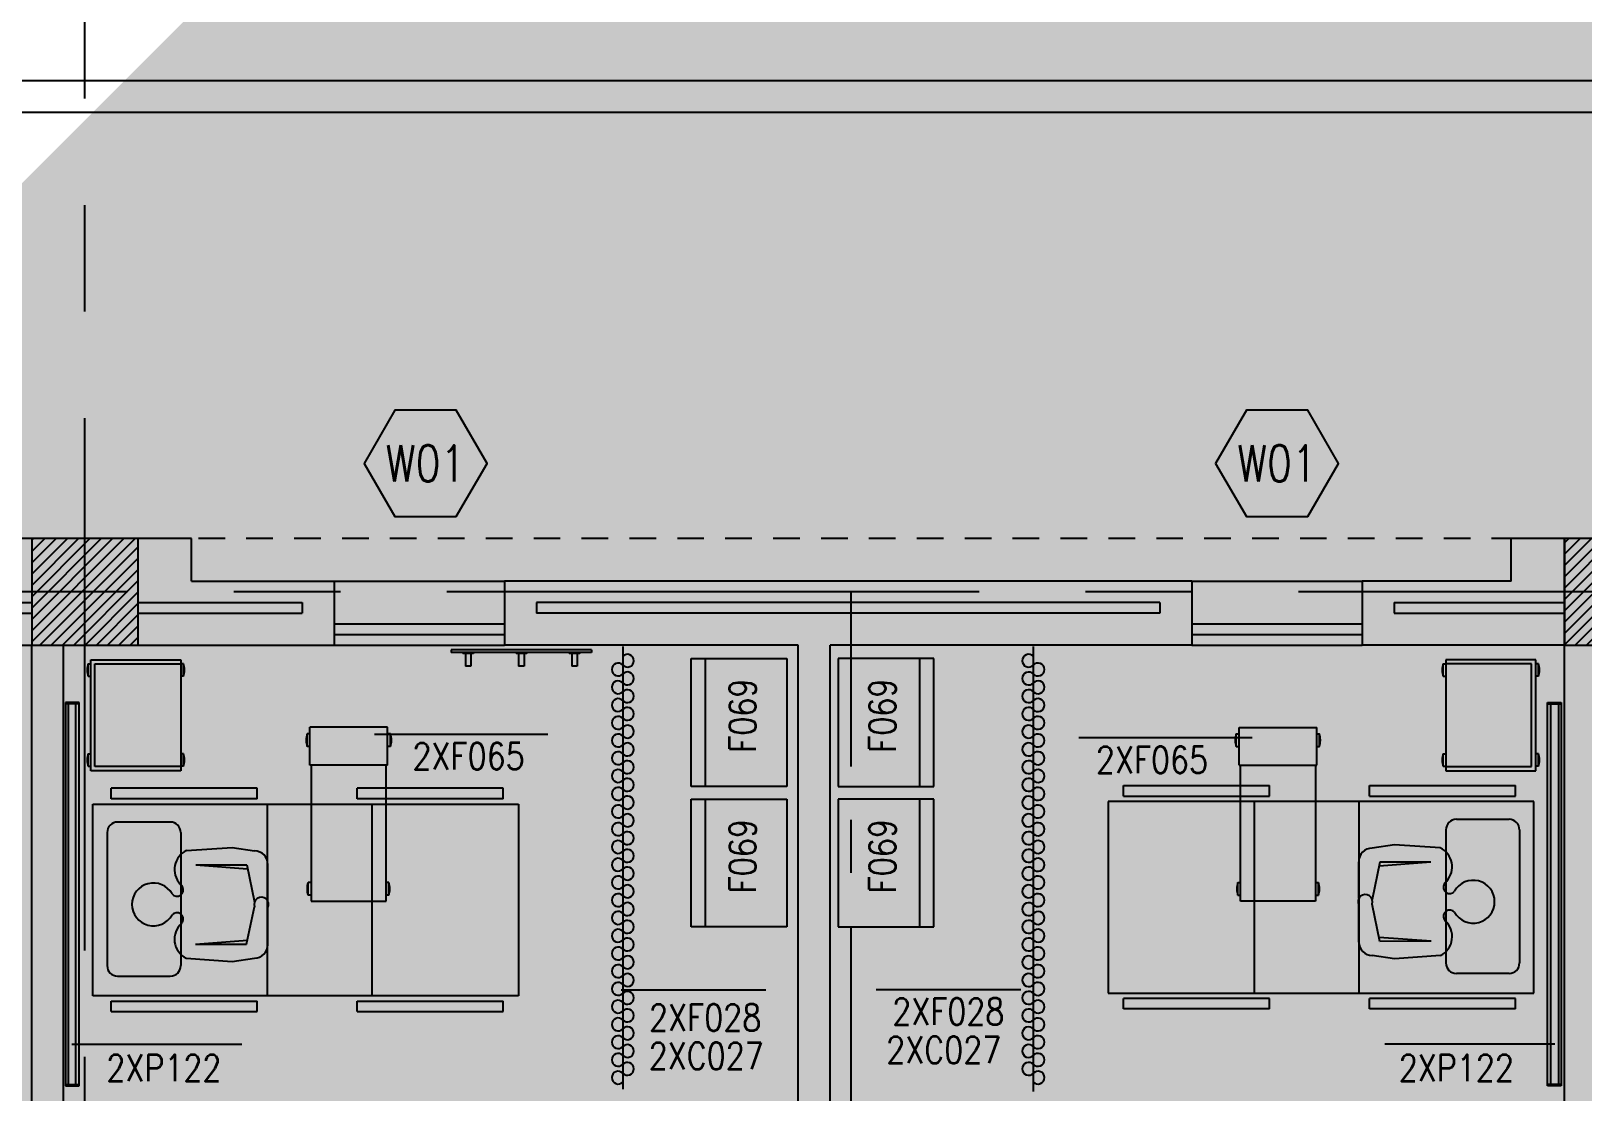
# Model space of a CAD drawing. Extents: x 88852.7 to 88945.7, y 39921.6 to 40001.1.
# Drawn here: x 88920.56 to 88927.85, y 39984.95 to 39989.93 of the extents above; entities that cross this region are included whole.
import ezdxf
from ezdxf.enums import TextEntityAlignment as Align

# ---------------------------------------------------------------- set-up
doc = ezdxf.new("R2010")
doc.units = 0
doc.header["$MEASUREMENT"] = 0
doc.header["$PDMODE"] = 34
for name, pattern in [('CENTER', [2, 1.25, -0.25, 0.25, -0.25]), ('CENTERX2', [4, 2.5, -0.5, 0.5, -0.5]), ('HIDDEN2', [0.1875, 0.125, -0.0625])]:
    doc.linetypes.add(name, pattern=pattern)
doc.layers.get('0').update_dxf_attribs({"linetype": 'CONTINUOUS'})
doc.layers.get('DEFPOINTS').update_dxf_attribs({"linetype": 'CONTINUOUS'})
for name, color, linetype in [('A-TEXT', 7, 'CONTINUOUS'), ('AX-DIM', 4, 'CONTINUOUS'), ('AXES', 11, 'CENTERX2'), ('AXES1', 11, 'CENTER'), ('COL', 2, 'CONTINUOUS'), ('HAT', 8, 'CONTINUOUS'), ('HIDDEN', 9, 'HIDDEN2'), ('INSUL', 4, 'CONTINUOUS'), ('MEDICAL', 4, 'CONTINUOUS'), ('NON-MEDICAL', 4, 'CONTINUOUS'), ('PROJ-L', 3, 'CONTINUOUS'), ('WALL', 4, 'CONTINUOUS'), ('WIN', 3, 'CONTINUOUS'), ('WIN-BOX', 3, 'CONTINUOUS'), ('WIN-NO', 5, 'CONTINUOUS')]:
    doc.layers.add(name, color=color, linetype=linetype)
doc.styles.add('ROMANS', font='ROMANS.shx', dxfattribs={"width": 0.6})
doc.dimstyles.new('DIM-OUT', dxfattribs={"dimscale": 0, "dimtxt": 0.24, "dimasz": 0.08, "dimexe": 0.02, "dimexo": 0.02, "dimgap": 0.05, "dimtad": 1, "dimdec": 0, "dimlfac": 1000, "dimzin": 0, "dimdsep": 46, "dimtxsty": 'ROMANS', "dimblk1": 'ARCHTICK', "dimblk2": 'ARCHTICK', "dimsah": 1, "dimcen": 0.01, "dimdle": 0.08, "dimclrd": 4, "dimclre": 4, "dimclrt": 2, "dimadec": 0, "dimazin": 0, "dimtp": 2, "dimtm": 2, "dimtfac": 0.114286, "dimtdec": 0, "dimtix": 1, "dimtmove": 2, "dimatfit": 3, "dimldrblk": 'ARCHTICK', "dimfxl": 0, "dimtolj": 1, "dimtzin": 0, "dimarcsym": 0})

# ---------------------------------------------------------------- blocks, each defined once
blk = doc.blocks.new('WW1')
at = {"layer": 'WIN-BOX'}
blk.add_lwpolyline([(144.3, -250), (288.7, 0), (144.3, 250), (-144.3, 250), (-288.7, 0), (-144.3, -250)], close=True, dxfattribs=at)
at = {"layer": 'WIN-NO', "style": 'ROMANS', "width": 0.8}
blk.add_attdef('W00', text='', height=170, dxfattribs=at).set_placement((0, 0), align=Align.MIDDLE)
blk = doc.blocks.new('_ARCHTICK')
at = {"color": 0, "linetype": 'ByBlock', "const_width": 0.15}
blk.add_lwpolyline([(-0.5, -0.5), (0.5, 0.5)], dxfattribs=at)
blk = doc.blocks.new('*D599')
at = {"layer": 'AX-DIM', "color": 4, "lineweight": -2}
for p, q in [((88860.6903, 39999.7279), (88935.5403, 39999.7279)), ((88860.7703, 39995.0899), (88860.7703, 39999.7479)), ((88935.4603, 39987.5696), (88935.4603, 39999.7479))]:
    blk.add_line(p, q, dxfattribs=at)
at = {"layer": 'DEFPOINTS', "color": 0}
for p in [(88935.4603, 39999.7279), (88860.7703, 39995.0699), (88935.4603, 39987.5496)]:
    blk.add_point(p, dxfattribs=at)
at = {"layer": 'AX-DIM', "color": 4, "lineweight": -2, "xscale": 0.08, "yscale": 0.08, "zscale": 0.08, "rotation": 180}
blk.add_blockref('_ARCHTICK', (88860.7703, 39999.7279), dxfattribs=at)
at = {"layer": 'AX-DIM', "color": 4, "lineweight": -2, "xscale": 0.08, "yscale": 0.08, "zscale": 0.08}
blk.add_blockref('_ARCHTICK', (88935.4603, 39999.7279), dxfattribs=at)
at = {"layer": 'AX-DIM', "color": 2, "insert": (88898.1153, 39999.8979), "char_height": 0.24, "attachment_point": 5, "style": 'ROMANS'}
blk.add_mtext('\\A1;74690', dxfattribs=at)
blk = doc.blocks.new('*X565')
at = {"color": 0}
for p, q in [((245926.6, 177089.7), (246426.6, 177589.7)), ((245928.6, 177144.7), (246373.5, 177589.7)), ((245928.6, 177197.8), (246320.5, 177589.7)), ((245928.6, 177250.8), (246267.5, 177589.7)), ((245928.6, 177303.8), (246214.4, 177589.7)), ((245928.6, 177356.9), (246161.4, 177589.7)), ((245928.6, 177409.9), (246108.4, 177589.7)), ((245928.6, 177462.9), (246055.3, 177589.7)), ((245928.6, 177516), (246002.3, 177589.7)), ((245928.6, 177569), (245949.3, 177589.7)), ((245979.6, 177089.7), (246428.6, 177538.7)), ((246032.6, 177089.7), (246428.6, 177485.6)), ((246085.7, 177089.7), (246428.6, 177432.6)), ((246138.7, 177089.7), (246428.6, 177379.6)), ((246191.7, 177089.7), (246428.6, 177326.5)), ((246244.8, 177089.7), (246428.6, 177273.5)), ((246297.8, 177089.7), (246428.6, 177220.5)), ((246350.8, 177089.7), (246428.6, 177167.4)), ((246403.9, 177089.7), (246428.6, 177114.4))]:
    blk.add_line(p, q, dxfattribs=at)
blk = doc.blocks.new('*X566')
at = {"color": 0}
for p, q in [((238728.6, 177104.2), (239214.1, 177589.7)), ((238728.6, 177157.2), (239161.1, 177589.7)), ((238728.6, 177210.3), (239108, 177589.7)), ((238728.6, 177263.3), (239055, 177589.7)), ((238728.6, 177316.3), (239002, 177589.7)), ((238728.6, 177369.4), (238948.9, 177589.7)), ((238728.6, 177422.4), (238895.9, 177589.7)), ((238728.6, 177475.4), (238842.9, 177589.7)), ((238728.6, 177528.5), (238789.8, 177589.7)), ((238728.6, 177581.5), (238736.8, 177589.7)), ((238767.1, 177089.7), (239228.6, 177551.2)), ((238820.2, 177089.7), (239228.6, 177498.1)), ((238873.2, 177089.7), (239228.6, 177445.1)), ((238926.2, 177089.7), (239228.6, 177392.1)), ((238979.3, 177089.7), (239228.6, 177339)), ((239032.3, 177089.7), (239228.6, 177286)), ((239085.3, 177089.7), (239228.6, 177233)), ((239138.4, 177089.7), (239228.6, 177179.9)), ((239191.4, 177089.7), (239228.6, 177126.9))]:
    blk.add_line(p, q, dxfattribs=at)

msp = doc.modelspace()

# ---------------------------------------------------------------- linework, layer by layer
at = {"layer": 'AXES'}
for p, q in [((88920.8103, 39921.6153), (88920.8103, 40000.4279)), ((88945.0103, 39989.6996), (88876.9703, 39989.6996)), ((88945.0103, 39987.2996), (88876.9669, 39987.2996))]:
    msp.add_line(p, q, dxfattribs=at)
at = {"layer": 'AXES1'}
msp.add_line((88924.4103, 39928.4796), (88924.4103, 39987.2996), dxfattribs=at)
msp.add_line((88924.4103, 39928.4796), (88924.4103, 39987.2996), dxfattribs=at)
at = {"layer": 'COL'}
for points in [[(88921.0603, 39987.0496), (88921.0603, 39987.5496), (88920.5603, 39987.5496), (88920.5603, 39987.0496)], [(88928.2603, 39987.0496), (88928.2603, 39987.5496), (88927.7603, 39987.5496), (88927.7603, 39987.0496)]]:
    msp.add_lwpolyline(points, close=True, dxfattribs=at)
at = {"layer": 'HIDDEN'}
msp.add_line((88934.9683, 39987.5496), (88902.8103, 39987.5496), dxfattribs=at)
at = {"layer": 'INSUL'}
for p, q in [((88919.5603, 39987.2496), (88920.5603, 39987.2496)), ((88921.0603, 39987.2496), (88921.8314, 39987.2496)), ((88921.8314, 39987.2496), (88921.8314, 39987.1996)), ((88922.9314, 39987.2496), (88922.9314, 39987.1996)), ((88925.8603, 39987.2496), (88922.9314, 39987.2496)), ((88925.8603, 39987.2496), (88925.8603, 39987.1996)), ((88926.9603, 39987.2496), (88926.9603, 39987.1996)), ((88926.9603, 39987.2496), (88927.7603, 39987.2496)), ((88919.5603, 39987.1996), (88920.5603, 39987.1996)), ((88921.0603, 39987.1996), (88921.8314, 39987.1996)), ((88925.8603, 39987.1996), (88922.9314, 39987.1996)), ((88926.9603, 39987.1996), (88927.7603, 39987.1996))]:
    msp.add_line(p, q, dxfattribs=at)
at = {"layer": 'MEDICAL'}
for p, q in [((88923.3377, 39987.0433), (88923.3377, 39984.9649)), ((88925.2648, 39987.0432), (88925.2648, 39984.9526)), ((88920.8256, 39986.9619), (88920.8378, 39986.9619)), ((88920.8256, 39986.9029), (88920.8256, 39986.9619)), ((88920.8378, 39986.9807), (88921.261, 39986.9807)), ((88920.8378, 39986.4591), (88920.8378, 39986.9807)), ((88920.8575, 39986.9611), (88921.261, 39986.9611)), ((88920.8575, 39986.4788), (88920.8575, 39986.9611)), ((88921.261, 39986.9807), (88921.261, 39986.4591)), ((88921.2732, 39986.9619), (88921.261, 39986.9619)), ((88921.2732, 39986.9029), (88921.2732, 39986.9619)), ((88927.1906, 39986.9028), (88927.1906, 39986.9618)), ((88927.1906, 39986.9618), (88927.2027, 39986.9618)), ((88927.626, 39986.9807), (88927.2027, 39986.9807)), ((88927.2027, 39986.9807), (88927.2027, 39986.459)), ((88927.6063, 39986.961), (88927.2027, 39986.961)), ((88927.6063, 39986.4787), (88927.6063, 39986.961)), ((88927.626, 39986.459), (88927.626, 39986.9807)), ((88927.6381, 39986.9618), (88927.626, 39986.9618)), ((88927.6381, 39986.9028), (88927.6381, 39986.9618)), ((88920.8256, 39986.9029), (88920.8378, 39986.9029)), ((88921.2732, 39986.9029), (88921.261, 39986.9029)), ((88927.1906, 39986.9028), (88927.2027, 39986.9028)), ((88927.6381, 39986.9028), (88927.626, 39986.9028)), ((88920.7824, 39986.7801), (88920.7193, 39986.7801)), ((88920.7193, 39986.7801), (88920.7193, 39984.9797)), ((88920.7824, 39986.7739), (88920.7193, 39986.7739)), ((88920.7308, 39986.7739), (88920.7308, 39984.9859)), ((88920.7678, 39984.9859), (88920.7678, 39986.7739)), ((88920.7824, 39984.9797), (88920.7824, 39986.7801)), ((88927.6814, 39986.78), (88927.7444, 39986.78)), ((88927.6814, 39984.9797), (88927.6814, 39986.78)), ((88927.6814, 39986.7739), (88927.7444, 39986.7739)), ((88927.696, 39984.9858), (88927.696, 39986.7739)), ((88927.7329, 39986.7739), (88927.7329, 39984.9858)), ((88927.7444, 39986.78), (88927.7444, 39984.9797)), ((88921.8667, 39986.6321), (88921.8548, 39986.6321)), ((88921.8548, 39986.5731), (88921.8548, 39986.6321)), ((88921.8667, 39986.486), (88921.8667, 39986.6632)), ((88922.2309, 39986.6632), (88921.8667, 39986.6632)), ((88922.2309, 39986.486), (88922.2309, 39986.6632)), ((88922.2451, 39986.6321), (88922.2309, 39986.6321)), ((88922.2451, 39986.5731), (88922.2451, 39986.6321)), ((88926.2186, 39986.6321), (88926.2328, 39986.6321)), ((88926.2186, 39986.573), (88926.2186, 39986.6321)), ((88926.2328, 39986.4859), (88926.2328, 39986.6631)), ((88926.2328, 39986.6631), (88926.597, 39986.6631)), ((88926.597, 39986.4859), (88926.597, 39986.6631)), ((88926.597, 39986.6321), (88926.609, 39986.6321)), ((88926.609, 39986.573), (88926.609, 39986.6321)), ((88920.8256, 39986.5392), (88920.8378, 39986.5392)), ((88920.8256, 39986.4801), (88920.8256, 39986.5392)), ((88921.2732, 39986.5392), (88921.261, 39986.5392)), ((88921.2732, 39986.4801), (88921.2732, 39986.5392)), ((88921.8667, 39986.5731), (88921.8548, 39986.5731)), ((88922.2451, 39986.5731), (88922.2309, 39986.5731)), ((88926.2186, 39986.573), (88926.2328, 39986.573)), ((88926.597, 39986.573), (88926.609, 39986.573)), ((88927.1906, 39986.4801), (88927.1906, 39986.5391)), ((88927.1906, 39986.5391), (88927.2027, 39986.5391)), ((88927.6381, 39986.5391), (88927.626, 39986.5391)), ((88927.6381, 39986.4801), (88927.6381, 39986.5391)), ((88920.8256, 39986.4801), (88920.8378, 39986.4801)), ((88921.261, 39986.4591), (88920.8378, 39986.4591)), ((88921.261, 39986.4788), (88920.8575, 39986.4788)), ((88921.2732, 39986.4801), (88921.261, 39986.4801)), ((88922.2309, 39986.486), (88921.8667, 39986.486)), ((88921.8729, 39986.486), (88921.8729, 39985.8462)), ((88922.2248, 39985.8462), (88922.2248, 39986.486)), ((88926.2328, 39986.4859), (88926.597, 39986.4859)), ((88926.239, 39985.8462), (88926.239, 39986.4859)), ((88926.5909, 39986.4859), (88926.5909, 39985.8462)), ((88927.1906, 39986.4801), (88927.2027, 39986.4801)), ((88927.2027, 39986.4787), (88927.6063, 39986.4787)), ((88927.2027, 39986.459), (88927.626, 39986.459)), ((88927.6381, 39986.4801), (88927.626, 39986.4801)), ((88920.9336, 39986.3276), (88920.9336, 39986.3768)), ((88921.6193, 39986.3768), (88920.9336, 39986.3768)), ((88921.6193, 39986.3276), (88921.6193, 39986.3768)), ((88922.0894, 39986.3276), (88922.0894, 39986.3768)), ((88922.7751, 39986.3768), (88922.0894, 39986.3768)), ((88922.7751, 39986.3276), (88922.7751, 39986.3768)), ((88925.6886, 39986.3402), (88925.6886, 39986.3894)), ((88925.6886, 39986.3894), (88926.3744, 39986.3894)), ((88926.3744, 39986.3402), (88926.3744, 39986.3894)), ((88926.8444, 39986.3402), (88926.8444, 39986.3894)), ((88926.8444, 39986.3894), (88927.5302, 39986.3894)), ((88927.5302, 39986.3402), (88927.5302, 39986.3894)), ((88920.8476, 39985.4026), (88920.8476, 39986.3026)), ((88920.8476, 39986.3026), (88922.8476, 39986.3026)), ((88921.6193, 39986.3276), (88920.9336, 39986.3276)), ((88921.668, 39985.4026), (88921.668, 39986.3026)), ((88922.7751, 39986.3276), (88922.0894, 39986.3276)), ((88922.1601, 39985.4026), (88922.1601, 39986.3026)), ((88922.8476, 39986.3026), (88922.8476, 39985.4026)), ((88925.6162, 39986.3152), (88925.6162, 39985.4152)), ((88927.6162, 39986.3152), (88925.6162, 39986.3152)), ((88925.6886, 39986.3402), (88926.3744, 39986.3402)), ((88926.3036, 39985.4152), (88926.3036, 39986.3152)), ((88926.7958, 39985.4152), (88926.7958, 39986.3152)), ((88926.8444, 39986.3402), (88927.5302, 39986.3402)), ((88927.6162, 39985.4152), (88927.6162, 39986.3152)), ((88927.2526, 39986.2313), (88927.5, 39986.2313)), ((88920.9145, 39986.1694), (88920.9145, 39985.5441)), ((88921.2111, 39986.2186), (88920.9637, 39986.2186)), ((88921.2603, 39986.1694), (88921.2603, 39985.5441)), ((88927.2034, 39986.1821), (88927.2034, 39985.5567)), ((88927.5493, 39986.1821), (88927.5493, 39985.5567)), ((88921.8729, 39985.9341), (88921.8585, 39985.9341)), ((88921.8585, 39985.875), (88921.8585, 39985.9341)), ((88921.8729, 39985.875), (88921.8585, 39985.875)), ((88922.2377, 39985.9341), (88922.2248, 39985.9341)), ((88922.2377, 39985.875), (88922.2248, 39985.875)), ((88922.2377, 39985.875), (88922.2377, 39985.9341)), ((88926.2261, 39985.934), (88926.239, 39985.934)), ((88926.2261, 39985.875), (88926.2261, 39985.934)), ((88926.2261, 39985.875), (88926.239, 39985.875)), ((88926.5909, 39985.934), (88926.6052, 39985.934)), ((88926.5909, 39985.875), (88926.6052, 39985.875)), ((88926.6052, 39985.875), (88926.6052, 39985.934)), ((88921.8729, 39985.8462), (88922.2248, 39985.8462)), ((88926.5909, 39985.8462), (88926.239, 39985.8462)), ((88927.5, 39985.5075), (88927.2526, 39985.5075)), ((88920.9637, 39985.4949), (88921.2111, 39985.4949)), ((88922.8476, 39985.4026), (88920.8476, 39985.4026)), ((88920.9336, 39985.3776), (88921.6193, 39985.3776)), ((88920.9336, 39985.3284), (88920.9336, 39985.3776)), ((88921.6193, 39985.3284), (88921.6193, 39985.3776)), ((88922.0894, 39985.3776), (88922.7751, 39985.3776)), ((88922.0894, 39985.3284), (88922.0894, 39985.3776)), ((88922.7751, 39985.3284), (88922.7751, 39985.3776)), ((88925.6162, 39985.4152), (88927.6162, 39985.4152)), ((88926.3744, 39985.3902), (88925.6886, 39985.3902)), ((88925.6886, 39985.341), (88925.6886, 39985.3902)), ((88926.3744, 39985.341), (88926.3744, 39985.3902)), ((88926.8444, 39985.341), (88926.8444, 39985.3902)), ((88927.5302, 39985.3902), (88926.8444, 39985.3902)), ((88927.5302, 39985.341), (88927.5302, 39985.3902)), ((88920.9336, 39985.3284), (88921.6193, 39985.3284)), ((88922.0894, 39985.3284), (88922.7751, 39985.3284)), ((88926.3744, 39985.341), (88925.6886, 39985.341)), ((88927.5302, 39985.341), (88926.8444, 39985.341)), ((88920.7193, 39984.9859), (88920.7824, 39984.9859)), ((88920.7193, 39984.9797), (88920.7824, 39984.9797)), ((88927.7444, 39984.9858), (88927.6814, 39984.9858)), ((88927.7444, 39984.9797), (88927.6814, 39984.9797))]:
    msp.add_line(p, q, dxfattribs=at)
for centre, radius, start, end in [((88920.9117, 39986.9324), 0.091, 161.07536, 198.92464), ((88921.187, 39986.9324), 0.091, 341.07536, 18.92464), ((88927.2767, 39986.9323), 0.091, 161.07536, 198.92464), ((88927.552, 39986.9323), 0.091, 341.07536, 18.92464), ((88921.9409, 39986.6026), 0.091, 161.07536, 198.92464), ((88922.159, 39986.6026), 0.091, 341.07536, 18.92464), ((88926.3047, 39986.6025), 0.091, 161.07536, 198.92464), ((88926.5228, 39986.6025), 0.091, 341.07536, 18.92464), ((88920.9117, 39986.5097), 0.091, 161.07536, 198.92464), ((88921.187, 39986.5097), 0.091, 341.07536, 18.92464), ((88927.2767, 39986.5096), 0.091, 161.07536, 198.92464), ((88927.552, 39986.5096), 0.091, 341.07536, 18.92464), ((88927.2526, 39986.1821), 0.0492, 90, 180), ((88927.5, 39986.1821), 0.0492, 0, 90), ((88920.9637, 39986.1694), 0.0492, 90, 180), ((88921.2111, 39986.1694), 0.0492, 0, 90), ((88921.9446, 39985.9046), 0.091, 161.07536, 198.92464), ((88922.1515, 39985.9046), 0.091, 341.07536, 18.92464), ((88926.3122, 39985.9045), 0.091, 161.07536, 198.92464), ((88926.5191, 39985.9045), 0.091, 341.07536, 18.92464), ((88920.9637, 39985.5441), 0.0492, 180, 270), ((88921.2111, 39985.5441), 0.0492, 270, 0), ((88927.2526, 39985.5567), 0.0492, 180, 270), ((88927.5, 39985.5567), 0.0492, 270, 0)]:
    msp.add_arc(centre, radius, start, end, dxfattribs=at)
at = {"layer": 'MEDICAL', "color": 15}
for centre, start, end in [((88923.3151, 39986.9345), 43.56836, 316.43164), ((88923.3589, 39986.9762), 223.56836, 136.43164), ((88925.2437, 39986.9761), 43.56836, 316.43164), ((88925.2875, 39986.9345), 223.56836, 136.43164), ((88923.3589, 39986.8929), 223.56836, 136.43164), ((88925.2437, 39986.8928), 43.56836, 316.43164), ((88923.3151, 39986.8512), 43.56836, 316.43164), ((88923.3589, 39986.8096), 223.56836, 136.43164), ((88925.2437, 39986.8095), 43.56836, 316.43164), ((88925.2875, 39986.8512), 223.56836, 136.43164), ((88923.3151, 39986.7679), 43.56836, 316.43164), ((88923.3589, 39986.7263), 223.56836, 136.43164), ((88925.2437, 39986.7262), 43.56836, 316.43164), ((88925.2875, 39986.7678), 223.56836, 136.43164), ((88923.3151, 39986.6846), 43.56836, 316.43164), ((88923.3589, 39986.6429), 223.56836, 136.43164), ((88925.2437, 39986.6429), 43.56836, 316.43164), ((88925.2875, 39986.6845), 223.56836, 136.43164), ((88923.3151, 39986.6013), 43.56836, 316.43164), ((88925.2875, 39986.6012), 223.56836, 136.43164), ((88923.3151, 39986.518), 43.56836, 316.43164), ((88923.3589, 39986.5596), 223.56836, 136.43164), ((88925.2437, 39986.5596), 43.56836, 316.43164), ((88925.2875, 39986.5179), 223.56836, 136.43164), ((88923.3151, 39986.4347), 43.56836, 316.43164), ((88923.3589, 39986.4763), 223.56836, 136.43164), ((88925.2437, 39986.4762), 43.56836, 316.43164), ((88925.2875, 39986.4346), 223.56836, 136.43164), ((88923.3151, 39986.3513), 43.56836, 316.43164), ((88923.3589, 39986.393), 223.56836, 136.43164), ((88925.2437, 39986.3929), 43.56836, 316.43164), ((88925.2875, 39986.3513), 223.56836, 136.43164), ((88923.3589, 39986.3097), 223.56836, 136.43164), ((88925.2437, 39986.3096), 43.56836, 316.43164), ((88923.3151, 39986.268), 43.56836, 316.43164), ((88923.3589, 39986.2264), 223.56836, 136.43164), ((88925.2437, 39986.2263), 43.56836, 316.43164), ((88925.2875, 39986.268), 223.56836, 136.43164), ((88923.3151, 39986.1847), 43.56836, 316.43164), ((88923.3589, 39986.1431), 223.56836, 136.43164), ((88925.2437, 39986.143), 43.56836, 316.43164), ((88925.2875, 39986.1846), 223.56836, 136.43164), ((88923.3151, 39986.1014), 43.56836, 316.43164), ((88923.3589, 39986.0597), 223.56836, 136.43164), ((88925.2437, 39986.0597), 43.56836, 316.43164), ((88925.2875, 39986.1013), 223.56836, 136.43164), ((88923.3151, 39986.0181), 43.56836, 316.43164), ((88925.2875, 39986.018), 223.56836, 136.43164), ((88923.3151, 39985.9348), 43.56836, 316.43164), ((88923.3589, 39985.9764), 223.56836, 136.43164), ((88925.2437, 39985.9764), 43.56836, 316.43164), ((88925.2875, 39985.9347), 223.56836, 136.43164), ((88923.3151, 39985.8515), 43.56836, 316.43164), ((88923.3589, 39985.8931), 223.56836, 136.43164), ((88925.2437, 39985.8931), 43.56836, 316.43164), ((88925.2875, 39985.8514), 223.56836, 136.43164), ((88923.3151, 39985.7682), 43.56836, 316.43164), ((88923.3589, 39985.8098), 223.56836, 136.43164), ((88925.2437, 39985.8097), 43.56836, 316.43164), ((88925.2875, 39985.7681), 223.56836, 136.43164), ((88923.3589, 39985.7265), 223.56836, 136.43164), ((88925.2437, 39985.7264), 43.56836, 316.43164), ((88923.3151, 39985.6848), 43.56836, 316.43164), ((88923.3589, 39985.6432), 223.56836, 136.43164), ((88925.2437, 39985.6431), 43.56836, 316.43164), ((88925.2875, 39985.6848), 223.56836, 136.43164), ((88923.3151, 39985.6015), 43.56836, 316.43164), ((88923.3589, 39985.5599), 223.56836, 136.43164), ((88925.2437, 39985.5598), 43.56836, 316.43164), ((88925.2875, 39985.6015), 223.56836, 136.43164), ((88923.3151, 39985.5182), 43.56836, 316.43164), ((88923.3589, 39985.4766), 223.56836, 136.43164), ((88925.2437, 39985.4765), 43.56836, 316.43164), ((88925.2875, 39985.5181), 223.56836, 136.43164), ((88923.3151, 39985.4349), 43.56836, 316.43164), ((88925.2875, 39985.4348), 223.56836, 136.43164), ((88923.3151, 39985.3516), 43.56836, 316.43164), ((88923.3589, 39985.3932), 223.56836, 136.43164), ((88925.2437, 39985.3932), 43.56836, 316.43164), ((88925.2875, 39985.3515), 223.56836, 136.43164), ((88923.3151, 39985.2683), 43.56836, 316.43164), ((88923.3589, 39985.3099), 223.56836, 136.43164), ((88925.2437, 39985.3099), 43.56836, 316.43164), ((88925.2875, 39985.2682), 223.56836, 136.43164), ((88923.3151, 39985.185), 43.56836, 316.43164), ((88923.3589, 39985.2266), 223.56836, 136.43164), ((88925.2437, 39985.2265), 43.56836, 316.43164), ((88925.2875, 39985.1849), 223.56836, 136.43164), ((88923.3589, 39985.1433), 223.56836, 136.43164), ((88925.2437, 39985.1432), 43.56836, 316.43164), ((88923.3151, 39985.1016), 43.56836, 316.43164), ((88923.3589, 39985.06), 223.56836, 136.43164), ((88925.2437, 39985.0599), 43.56836, 316.43164), ((88925.2875, 39985.1016), 223.56836, 136.43164), ((88923.3151, 39985.0183), 43.56836, 316.43164), ((88925.2875, 39985.0183), 223.56836, 136.43164)]:
    msp.add_arc(centre, 0.0302, start, end, dxfattribs=at)
at = {"layer": 'NON-MEDICAL'}
for p, q in [((88923.1906, 39987.0272), (88922.5302, 39987.0272)), ((88922.5302, 39987.0272), (88922.5302, 39987.0145)), ((88923.1906, 39987.0145), (88922.5302, 39987.0145)), ((88922.5854, 39987.0145), (88922.5854, 39987.0095)), ((88922.6354, 39987.0095), (88922.5854, 39987.0095)), ((88922.5977, 39987.0095), (88922.5977, 39986.951)), ((88922.6231, 39987.0095), (88922.6231, 39986.951)), ((88922.6354, 39987.0145), (88922.6354, 39987.0095)), ((88922.8354, 39987.0145), (88922.8354, 39987.0095)), ((88922.8854, 39987.0095), (88922.8354, 39987.0095)), ((88922.8477, 39987.0095), (88922.8477, 39986.951)), ((88922.8731, 39987.0095), (88922.8731, 39986.951)), ((88922.8854, 39987.0145), (88922.8854, 39987.0095)), ((88923.0854, 39987.0145), (88923.0854, 39987.0095)), ((88923.1354, 39987.0095), (88923.0854, 39987.0095)), ((88923.0977, 39987.0095), (88923.0977, 39986.951)), ((88923.1231, 39987.0095), (88923.1231, 39986.951)), ((88923.1354, 39987.0145), (88923.1354, 39987.0095)), ((88923.1906, 39987.0272), (88923.1906, 39987.0145)), ((88923.6576, 39986.3857), (88923.6576, 39986.9857)), ((88923.6576, 39986.9857), (88924.1076, 39986.9857)), ((88923.7248, 39986.3857), (88923.7248, 39986.9857)), ((88924.1076, 39986.9857), (88924.1076, 39986.3857)), ((88924.3487, 39986.9857), (88924.3487, 39986.3857)), ((88924.7987, 39986.9857), (88924.3487, 39986.9857)), ((88924.7316, 39986.3857), (88924.7316, 39986.9857)), ((88924.7987, 39986.3857), (88924.7987, 39986.9857)), ((88922.6231, 39986.951), (88922.5977, 39986.951)), ((88922.8731, 39986.951), (88922.8477, 39986.951)), ((88923.1231, 39986.951), (88923.0977, 39986.951)), ((88924.1076, 39986.3857), (88923.6576, 39986.3857)), ((88924.3487, 39986.3857), (88924.7987, 39986.3857)), ((88923.6576, 39985.7258), (88923.6576, 39986.3258)), ((88923.6576, 39986.3258), (88924.1076, 39986.3258)), ((88923.7248, 39985.7258), (88923.7248, 39986.3258)), ((88924.1076, 39986.3258), (88924.1076, 39985.7258)), ((88924.3487, 39986.3258), (88924.3487, 39985.7258)), ((88924.7987, 39986.3258), (88924.3487, 39986.3258)), ((88924.7316, 39985.7258), (88924.7316, 39986.3258)), ((88924.7987, 39985.7258), (88924.7987, 39986.3258)), ((88921.2866, 39986.0844), (88921.5023, 39986.0994)), ((88921.5023, 39986.0994), (88921.607, 39986.0826)), ((88926.9615, 39986.112), (88926.8568, 39986.0952)), ((88927.1771, 39986.097), (88926.9615, 39986.112)), ((88921.3305, 39986.0172), (88921.5704, 39986.0169)), ((88921.3305, 39986.0172), (88921.5742, 39985.9986)), ((88921.5704, 39986.0169), (88921.6067, 39985.8428)), ((88921.6696, 39985.8463), (88921.6698, 39986.0197)), ((88926.7942, 39985.8589), (88926.794, 39986.0323)), ((88926.8934, 39986.0295), (88926.857, 39985.8554)), ((88927.1332, 39986.0298), (88926.8896, 39986.0112)), ((88927.1332, 39986.0298), (88926.8934, 39986.0295)), ((88921.5699, 39985.6456), (88921.6068, 39985.8199)), ((88921.6693, 39985.6425), (88921.6695, 39985.8164)), ((88926.7944, 39985.6552), (88926.7942, 39985.8291)), ((88926.8938, 39985.6582), (88926.857, 39985.8325)), ((88924.1076, 39985.7258), (88923.6576, 39985.7258)), ((88924.3487, 39985.7258), (88924.7987, 39985.7258)), ((88921.3301, 39985.6458), (88921.5738, 39985.6639)), ((88921.3301, 39985.6458), (88921.5699, 39985.6456)), ((88927.1337, 39985.6585), (88926.89, 39985.6765)), ((88927.1337, 39985.6585), (88926.8938, 39985.6582)), ((88921.286, 39985.5787), (88921.5017, 39985.5632)), ((88921.5017, 39985.5632), (88921.6064, 39985.5798)), ((88926.9621, 39985.5758), (88926.8573, 39985.5924)), ((88927.1777, 39985.5913), (88926.9621, 39985.5758))]:
    msp.add_line(p, q, dxfattribs=at)
for centre, radius, start, end in [((88921.3311, 39985.995), 0.0998, 116.44314, 221.42073), ((88926.8568, 39986.0324), 0.0629, 90.0677, 180.0677), ((88927.1327, 39986.0076), 0.0998, 318.57927, 63.55686), ((88921.6069, 39986.0197), 0.0629, 359.9323, 89.9323), ((88927.236, 39985.9046), 0.0466, 127.5931, 151.11719), ((88927.3319, 39985.8444), 0.1006, 209.37144, 150.76397), ((88921.1318, 39985.8317), 0.1006, 29.23603, 330.62856), ((88921.2425, 39985.9), 0.0299, 219.97601, 29.03262), ((88921.2278, 39985.892), 0.0466, 28.88281, 52.4069), ((88921.6389, 39985.8314), 0.0341, 334.00702, 199.69484), ((88926.8249, 39985.844), 0.0341, 340.30516, 205.99298), ((88927.2213, 39985.9127), 0.0299, 150.96738, 320.02399), ((88921.2423, 39985.7632), 0.0299, 330.83197, 139.88858), ((88927.2214, 39985.7758), 0.0299, 40.11142, 209.16803), ((88921.3307, 39985.668), 0.0998, 131.46265, 243.42145), ((88921.2276, 39985.7712), 0.0466, 307.45769, 330.98178), ((88927.1331, 39985.6806), 0.0998, 296.57855, 48.53735), ((88927.2361, 39985.7839), 0.0466, 209.01822, 232.54231), ((88926.8573, 39985.6552), 0.0629, 180.0677, 270.0677), ((88921.6065, 39985.6426), 0.0629, 269.9323, 359.9323)]:
    msp.add_arc(centre, radius, start, end, dxfattribs=at)
at = {"layer": 'PROJ-L', "linetype": 'Continuous'}
for p, q in [((88928.2603, 39989.6996), (88909.7603, 39989.6996)), ((88928.1103, 39989.5496), (88909.9103, 39989.5496))]:
    msp.add_line(p, q, dxfattribs=at)
at = {"layer": 'WALL'}
for p, q in [((88921.3103, 39987.5496), (88920.3103, 39987.5496)), ((88921.3103, 39987.3496), (88921.3103, 39987.5496)), ((88927.5103, 39987.3496), (88927.5103, 39987.5496)), ((88928.5103, 39987.5496), (88927.5103, 39987.5496)), ((88921.3103, 39987.3496), (88921.9814, 39987.3496)), ((88921.9814, 39987.3496), (88921.9814, 39987.0496)), ((88922.7814, 39987.3496), (88922.7814, 39987.0496)), ((88926.0103, 39987.3496), (88922.7814, 39987.3496)), ((88926.0103, 39987.3496), (88926.0103, 39987.0496)), ((88926.8103, 39987.3496), (88926.8103, 39987.0496)), ((88927.5103, 39987.3496), (88926.8103, 39987.3496)), ((88919.4103, 39987.0496), (88920.5603, 39987.0496)), ((88920.5603, 39982.5496), (88920.5603, 39987.0496)), ((88920.7103, 39982.3496), (88920.7103, 39987.0496)), ((88921.0603, 39987.0496), (88921.9814, 39987.0496)), ((88924.1603, 39987.0496), (88922.7814, 39987.0496)), ((88924.1603, 39980.3996), (88924.1603, 39987.0496)), ((88926.0103, 39987.0496), (88924.3103, 39987.0496)), ((88924.3103, 39980.3996), (88924.3103, 39987.0496)), ((88927.7603, 39987.0496), (88926.8103, 39987.0496)), ((88927.7603, 39982.3496), (88927.7603, 39987.0496))]:
    msp.add_line(p, q, dxfattribs=at)
at = {"layer": 'WALL', "linetype": 'ByBlock', "ltscale": 0.3}
for points in [[(88921.0603, 39987.5496), (88920.5603, 39987.5496), (88920.5603, 39987.0496), (88921.0603, 39987.0496)], [(88928.2603, 39987.5496), (88927.7583, 39987.5496), (88927.7583, 39987.0496), (88928.2603, 39987.0496)]]:
    msp.add_lwpolyline(points, close=True, dxfattribs=at)
at = {"layer": 'WIN'}
for p, q in [((88921.9814, 39987.3496), (88922.7814, 39987.3496)), ((88926.0103, 39987.3496), (88926.8103, 39987.3496)), ((88921.9814, 39987.1496), (88922.7814, 39987.1496)), ((88926.0103, 39987.1496), (88926.8103, 39987.1496)), ((88921.9814, 39987.0996), (88922.7814, 39987.0996)), ((88921.9814, 39987.0496), (88922.7814, 39987.0496)), ((88926.0103, 39987.0996), (88926.8103, 39987.0996)), ((88926.0103, 39987.0496), (88926.8103, 39987.0496))]:
    msp.add_line(p, q, dxfattribs=at)

# ---------------------------------------------------------------- block references
at = {"layer": 'HAT', "xscale": 0.001000000003841706, "yscale": 0.000999999996565748, "zscale": 0.001}
for name in ['*X566', '*X565']:
    msp.add_blockref(name, (88681.8317, 39809.9598), dxfattribs=at)
at = {"layer": 'WIN-NO', "xscale": 0.001, "yscale": 0.001, "zscale": 0.001}
for p in [(88922.4103, 39987.9027), (88926.4103, 39987.9027)]:
    msp.add_blockref('WW1', p, dxfattribs=at).add_auto_attribs({'W00': 'W01'})

# ---------------------------------------------------------------- texts
at = {"layer": 'A-TEXT', "color": 7, "ltscale": 400, "style": 'ROMANS', "width": 0.833974}
for p in [(88923.9625, 39986.5437), (88924.6189, 39986.5437), (88923.9625, 39985.8838), (88924.6189, 39985.8838)]:
    msp.add_text('F069', height=0.125, rotation=90, dxfattribs=at).set_placement(p)
for s, p in [('2XF065', (88922.3488, 39986.4654)), ('2XF065', (88925.559, 39986.4481)), ('2XF028', (88923.46, 39985.2385)), ('2XF028', (88924.6025, 39985.2666)), ('2XC027', (88924.5741, 39985.0857)), ('2XC027', (88923.4586, 39985.0576)), ('2XP122', (88920.9108, 39985.0019)), ('2XP122', (88926.9821, 39985.0018))]:
    msp.add_text(s, height=0.125, dxfattribs=at).set_placement(p)

# ---------------------------------------------------------------- dimensions: what is measured, and where the dimension line sits
at = {"layer": 'AX-DIM'}
dim = msp.add_linear_dim(base=(88935.4603, 39999.7279), p1=(88860.7703, 39995.0699), p2=(88935.4603, 39987.5496), dimstyle='DIM-OUT', override={"dimscale": 1}, dxfattribs=at)
dim.commit()
dim.dimension.update_dxf_attribs({"geometry": '*D599', "text_midpoint": (88898.1153, 39999.8979)})

# ---------------------------------------------------------------- leaders
at = {"layer": 'A-TEXT'}
for points in [[(88922.1707, 39986.6311), (88922.9851, 39986.6311)], [(88926.2931, 39986.6138), (88925.4786, 39986.6138)], [(88923.3289, 39985.4308), (88924.0088, 39985.4308)], [(88925.2064, 39985.4307), (88924.5265, 39985.4307)], [(88920.7489, 39985.1757), (88921.5466, 39985.1757)], [(88927.7148, 39985.1756), (88926.9171, 39985.1756)]]:
    msp.add_leader(points, dimstyle='DIM-OUT', override={"dimscale": 1, "dimasz": 40}, dxfattribs=at)

doc.saveas('drawing.dxf')
